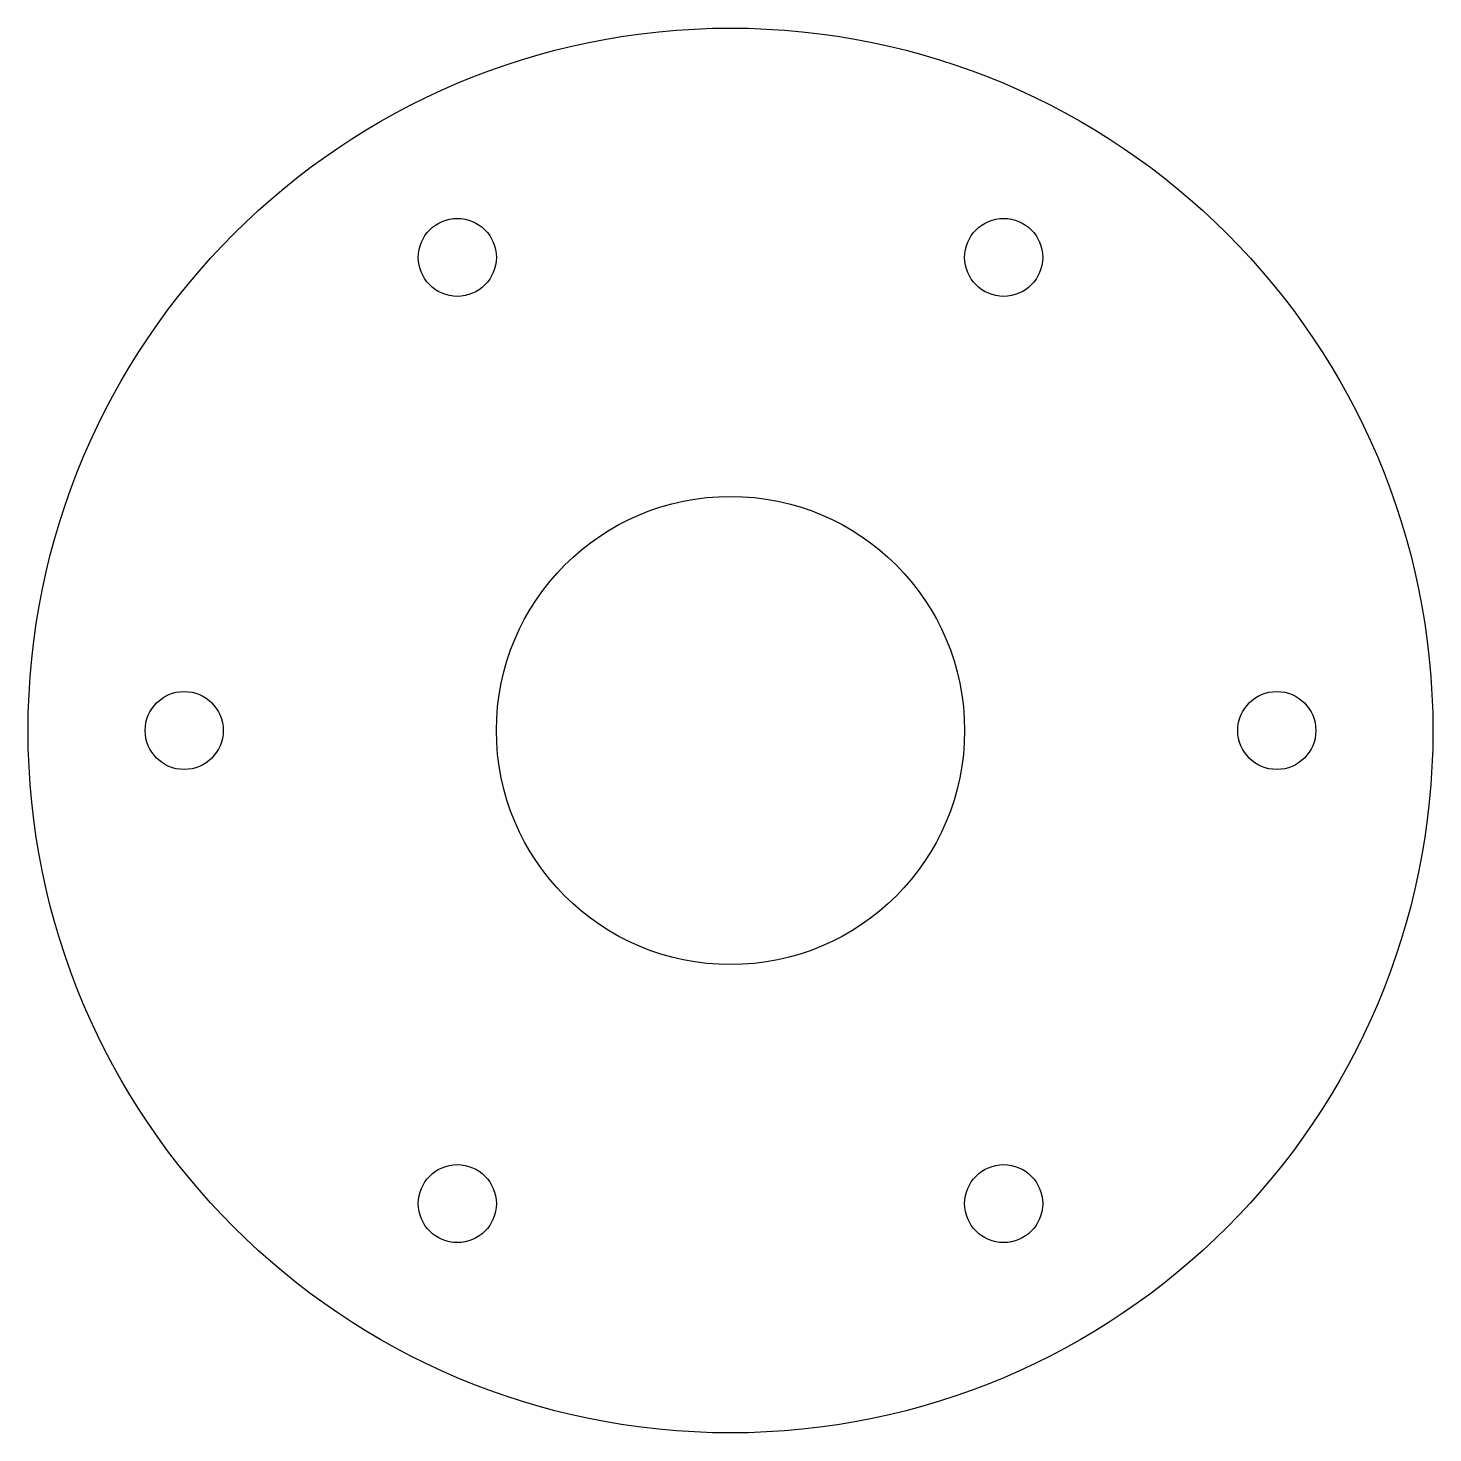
# Model space of a CAD drawing. Header units: millimetres. Extents: x -45 to 45, y -45 to 45.
import ezdxf

# ---------------------------------------------------------------- set-up
doc = ezdxf.new("R2010")
doc.units = ezdxf.units.MM

msp = doc.modelspace()

# ---------------------------------------------------------------- linework, layer by layer
for centre, radius in [((0, 0), 45), ((-17.5, 30.311), 2.5), ((17.5, 30.311), 2.5), ((0, 0), 15), ((-35, 0), 2.5), ((35, 0), 2.5), ((-17.5, -30.311), 2.5), ((17.5, -30.311), 2.5)]:
    msp.add_circle(centre, radius)

doc.saveas('drawing.dxf')
